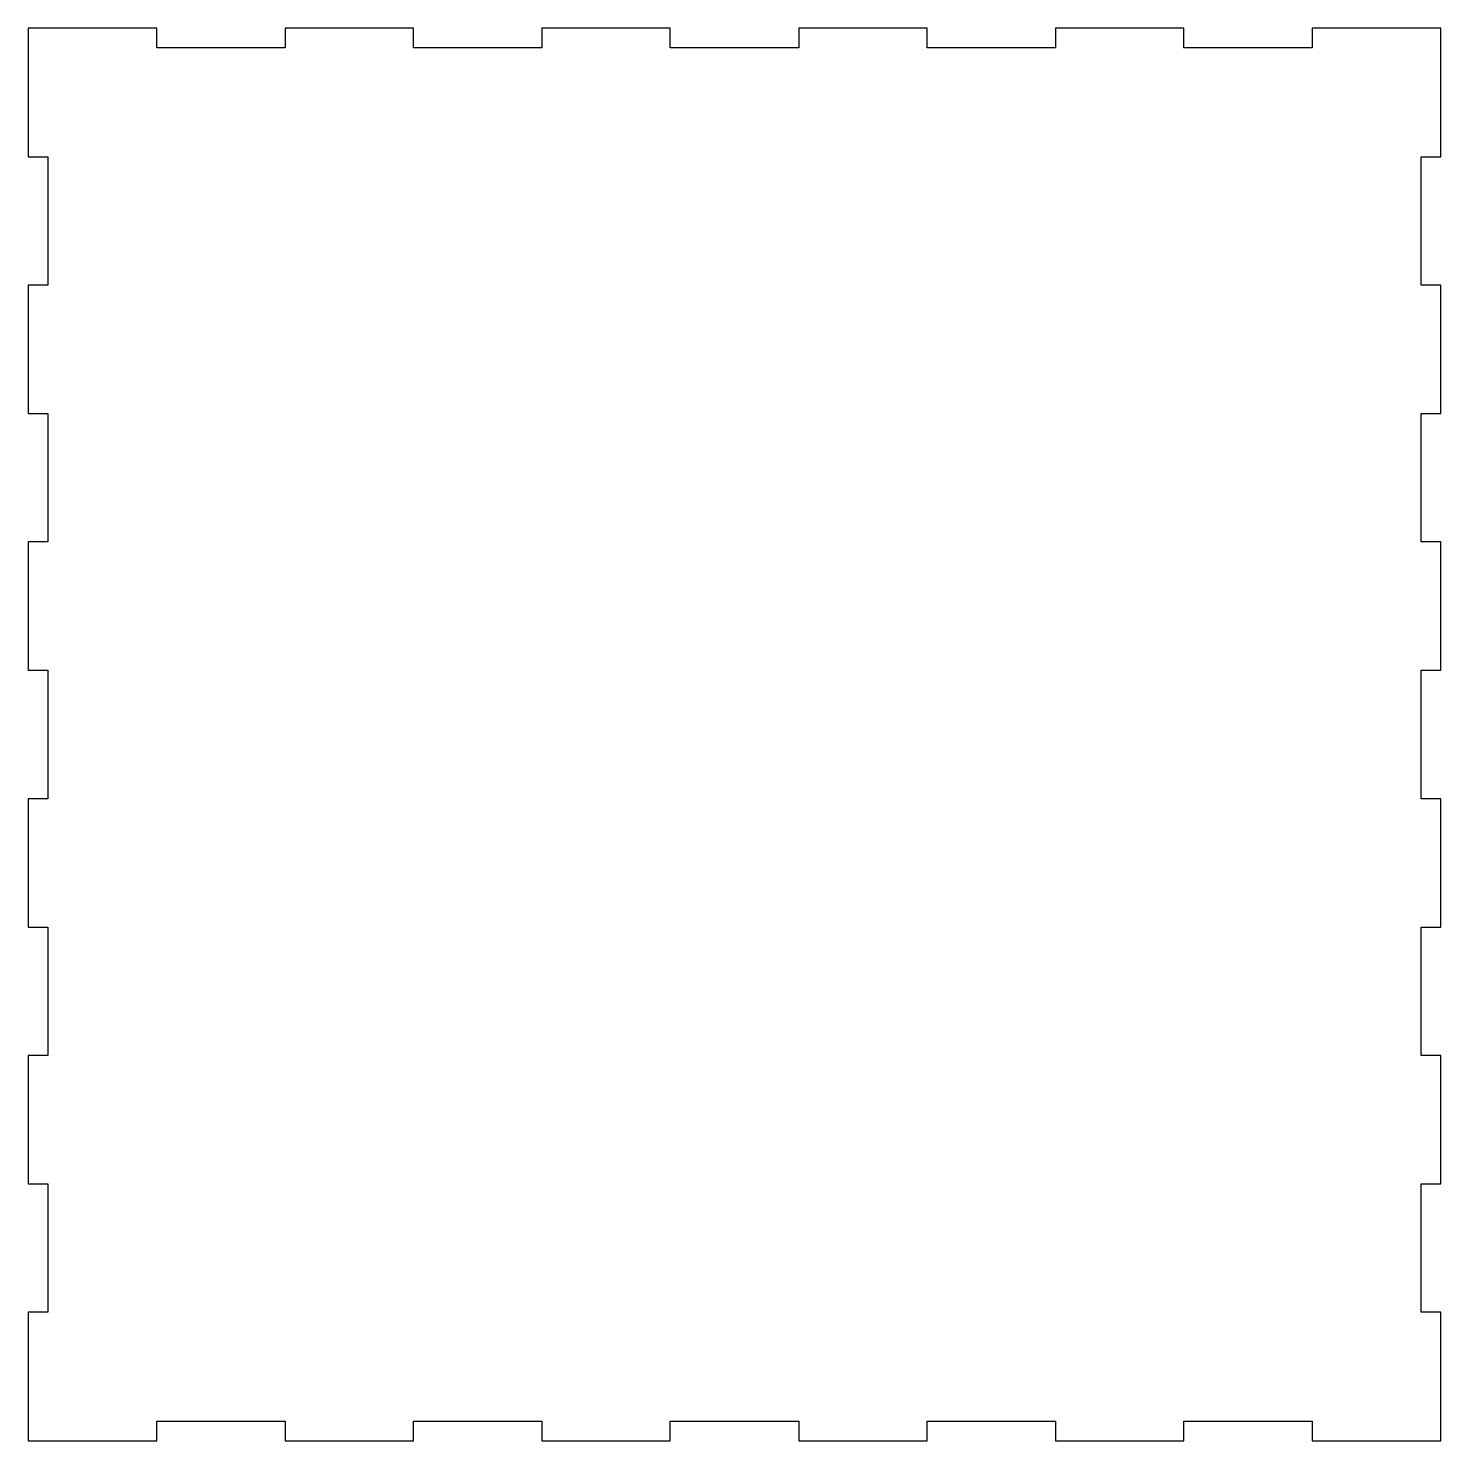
# Model space of a CAD drawing. Header units: millimetres. Extents: x -215 to 0, y -215 to 0.
import ezdxf

# ---------------------------------------------------------------- set-up
doc = ezdxf.new("R2010")
doc.units = ezdxf.units.MM
doc.layers.get('0').update_dxf_attribs({"linetype": 'CONTINUOUS'})

msp = doc.modelspace()

# ---------------------------------------------------------------- linework, layer by layer
msp.add_lwpolyline([(-215, 0), (-215, -19.55), (-212, -19.55), (-212, -39.09), (-215, -39.09), (-215, -58.64), (-212, -58.64), (-212, -78.18), (-215, -78.18), (-215, -97.73), (-212, -97.73), (-212, -117.27), (-215, -117.27), (-215, -136.82), (-212, -136.82), (-212, -156.36), (-215, -156.36), (-215, -175.91), (-212, -175.91), (-212, -195.45), (-215, -195.45), (-215, -215), (-195.45, -215), (-195.45, -212), (-175.91, -212), (-175.91, -215), (-156.36, -215), (-156.36, -212), (-136.82, -212), (-136.82, -215), (-117.27, -215), (-117.27, -212), (-97.73, -212), (-97.73, -215), (-78.18, -215), (-78.18, -212), (-58.64, -212), (-58.64, -215), (-39.09, -215), (-39.09, -212), (-19.55, -212), (-19.55, -215), (0, -215), (0, -195.45), (-3, -195.45), (-3, -175.91), (0, -175.91), (0, -156.36), (-3, -156.36), (-3, -136.82), (0, -136.82), (0, -117.27), (-3, -117.27), (-3, -97.73), (0, -97.73), (0, -78.18), (-3, -78.18), (-3, -58.64), (0, -58.64), (0, -39.09), (-3, -39.09), (-3, -19.55), (0, -19.55), (0, 0), (-19.55, 0), (-19.55, -3), (-39.09, -3), (-39.09, 0), (-58.64, 0), (-58.64, -3), (-78.18, -3), (-78.18, 0), (-97.73, 0), (-97.73, -3), (-117.27, -3), (-117.27, 0), (-136.82, 0), (-136.82, -3), (-156.36, -3), (-156.36, 0), (-175.91, 0), (-175.91, -3), (-195.45, -3), (-195.45, 0)], close=True)

doc.saveas('drawing.dxf')
